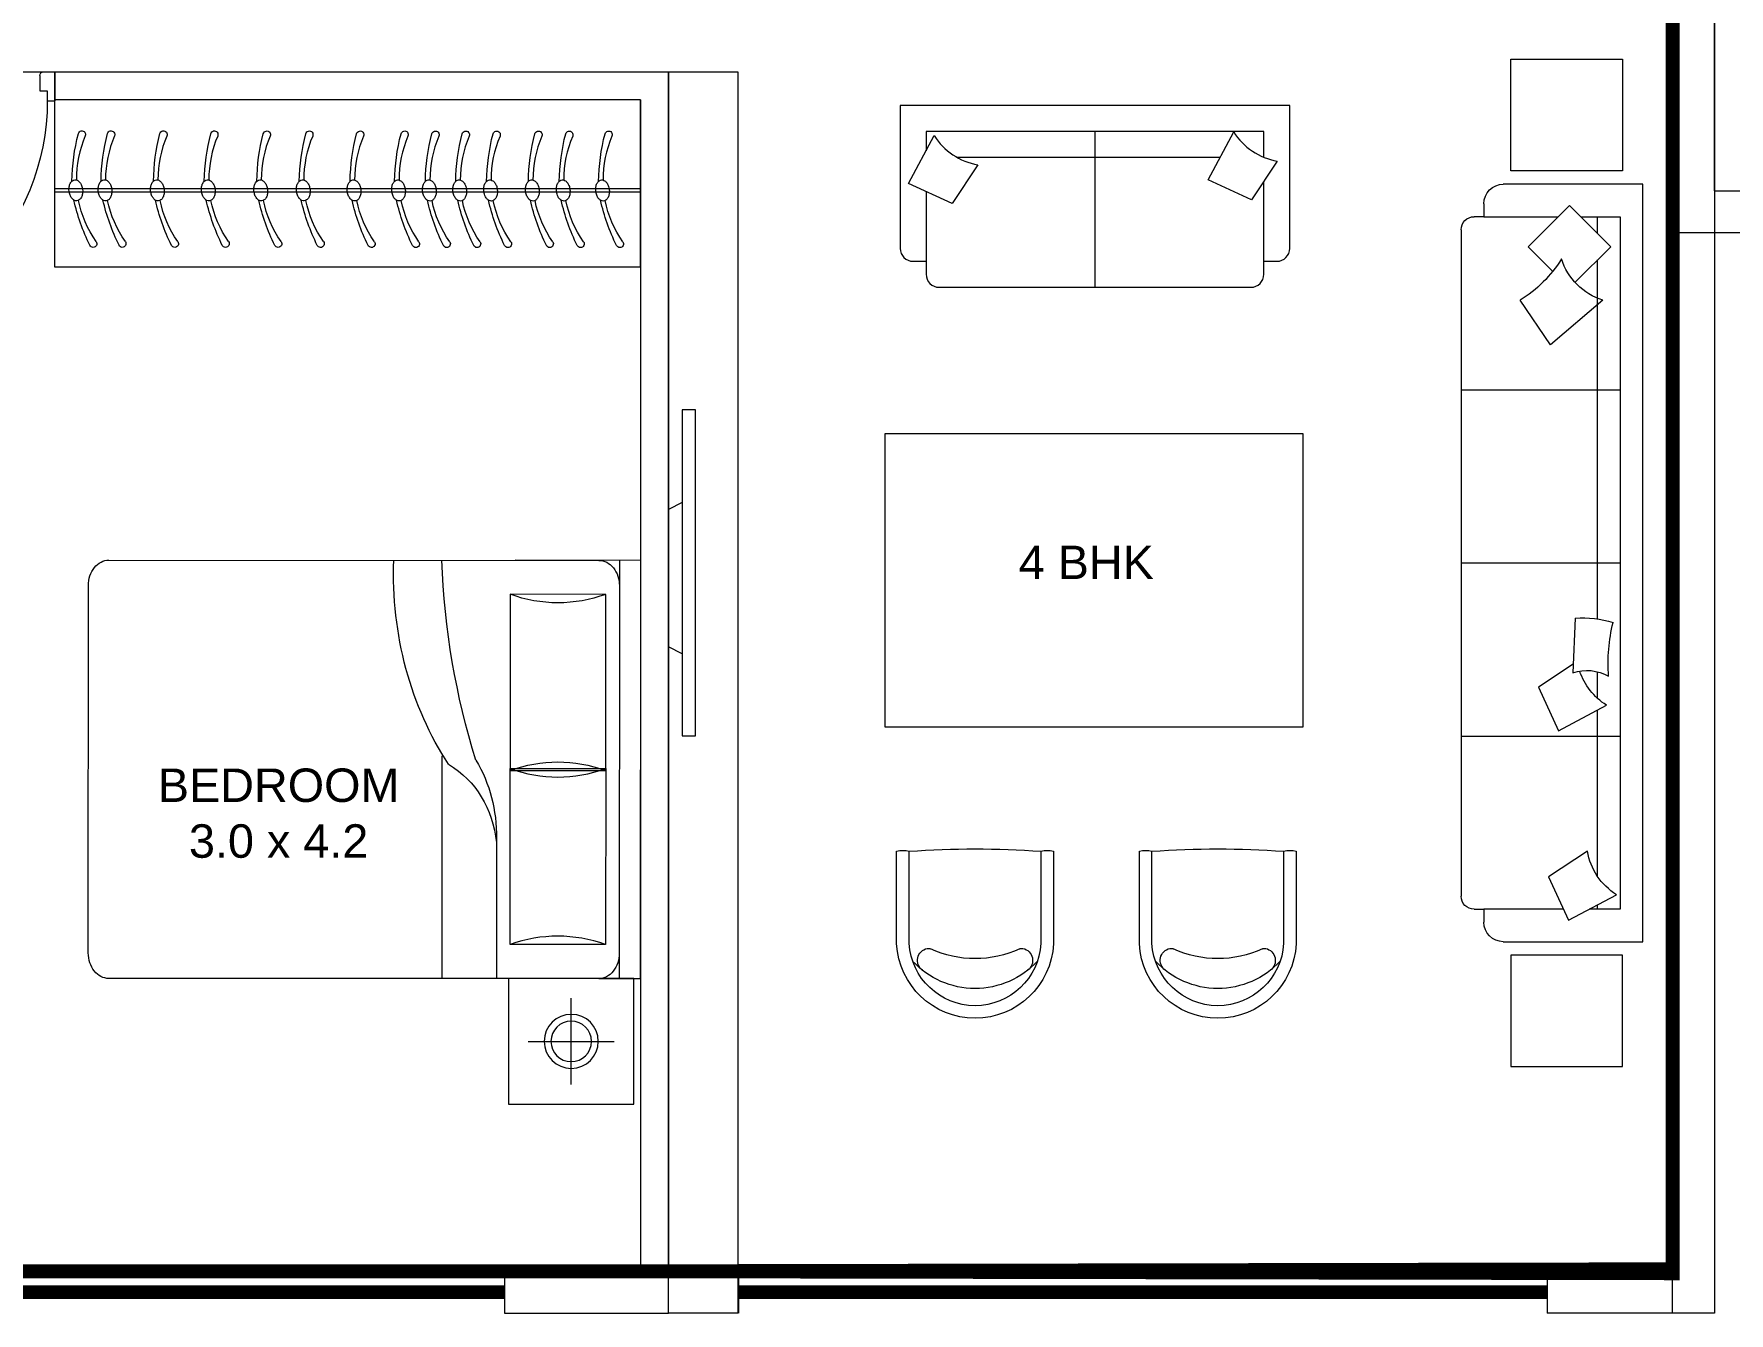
# Model space of a CAD drawing. Header units: inches. Extents: x 27644242 to 29761523, y -859349 to 216979.
# Drawn here: x 29042938 to 29049015, y -327334 to -322747 of the extents above; entities that cross this region are included whole.
import ezdxf

# ---------------------------------------------------------------- set-up
doc = ezdxf.new("R2010")
doc.units = ezdxf.units.IN
doc.header["$MEASUREMENT"] = 0
doc.set_wipeout_variables(frame=1)
doc.layers.get('Defpoints').update_dxf_attribs({"color": 8})
for name, color, linetype, lineweight in [('DOOR', 4, 'Continuous', 0), ('DOORS', 1, 'Continuous', 9), ('FURN', 250, 'Continuous', 0), ('WALL', 7, 'Continuous', 20), ('WINDOW', 162, 'Continuous', 13)]:
    doc.layers.add(name, color=color, linetype=linetype, lineweight=lineweight)
for name, color, linetype in [('KPA Elevation Line 3', 252, 'Continuous'), ('KPA General Plan Line', 1, 'Continuous'), ('KPA Glass', 152, 'Continuous'), ('KPA Stair Line', 253, 'Continuous'), ('KPA Text', 7, 'Continuous'), ('text', 7, 'Continuous')]:
    doc.layers.add(name, color=color, linetype=linetype)
doc.styles.add('AMITS', font='arial.ttf')
doc.styles.get("Standard").update_dxf_attribs({"font": 'swiss.ttf'})

# ---------------------------------------------------------------- blocks, each defined once
blk = doc.blocks.new('A$C6E20521E-flat-1-flatten-1')
at = {"layer": 'DOORS', "color": 251}
for p, q in [((-62.99910065159202, 103.4984974906001), (-62.99910404905677, 948.8991733481562)), ((-62.99910404905677, 948.8991733481562), (-26.99961033836007, 948.8991734928568)), ((-26.99960694089532, 103.4984976353007), (-26.99961033836007, 948.8991734928568)), ((-899.9873282499611, -5.018892261432484e-05), (-899.9873286634684, 103.4984941276998)), ((-872.9877083823085, 103.4984942361407), (-899.9873286634684, 103.4984941276998)), ((-872.9877082370222, 67.49900052427984), (-872.9877083823085, 103.4984942361407)), ((-845.9880880042911, 67.49900063286259), (-872.9877082370222, 67.49900052427984)), ((-845.9880877882242, 13.49976011757462), (-845.9880880042911, 67.49900063286259)), ((-26.99960694089532, 103.4984976353007), (-62.99910065159202, 103.4984974906001)), ((-53.99922686442733, 13.49976329991841), (-53.99922708049417, 67.49900381497355)), ((-53.99922708049417, 67.49900381497355), (-26.999606795609, 67.49900392343989)), ((-26.99960694089532, 103.4984976353007), (1.329183578491211e-05, 103.4984977437707)), ((-26.999606795609, 67.49900392343989), (-26.99960694089532, 103.4984976353007)), ((1.370534300804138e-05, -4.657285171560943e-05), (1.329183578491211e-05, 103.4984977437707)), ((1.370534300804138e-05, 1.455191522836685e-10), (-899.9873282499611, -1.481217623222619e-06)), ((-859.4878978766501, -5.002611578674987e-05), (-899.9873282499611, -5.018892261432484e-05)), ((-40.49941666796803, -4.673542207456194e-05), (1.370534300804138e-05, -4.657285171560943e-05))]:
    blk.add_line(p, q, dxfattribs=at)
at = {"layer": 'DOORS', "color": 251, "extrusion": (0, 0, -1)}
for centre, major_axis, ratio, start_param, end_param in [((-26.99960694089532, 103.4984976353589), (-729.2673378727984, -428.7948433508517), 0.9999999999999949, 0.5315346146767524, 2.05976489707718), ((-859.4878979288042, 13.49976006335783), (-11.69117850705555, -6.749905084067657), 0.9999999999999948, 3.665191426771261, 5.235987753503633), ((-40.4994167201221, 13.49976335410975), (-11.69117850705555, -6.749905084067657), 0.9999999999999948, 5.235987753503633, 6.806784080361053)]:
    blk.add_ellipse(centre, major_axis=major_axis, ratio=ratio, start_param=start_param, end_param=end_param, dxfattribs=at)
blk = doc.blocks.new('A$C700F438C')
at = {"layer": 'FURN', "color": 8, "extrusion": (-6.65398739e-08, 5.27913299e-08, 0.9999999999999966)}
for p, q in [((0.0734448978928413, 1.500018697595919, 3.56294328903e-05), (1.830344896276073, 1.500093958229854, 3.57463328235e-05)), ((1.97999489614267, 1.500100368813264, 3.57562901776e-05), (1.529994896554853, 1.500081092084201, 3.57263482513e-05)), ((1.97999489614267, 1.500100368813264, 3.57562901776e-05), (1.529994896554853, 1.500081092084201, 3.57263482513e-05)), ((1.979988255154239, 1.500090496948359, 3.57562902558e-05), (1.530026043945326, 1.500090964999344, 3.57263498039e-05)), ((1.903794896210456, 1.500097104620408, 3.57512200111e-05), (1.903859151974756, 9.71059967014e-05, 3.58304112815e-05)), ((5.52370602236e-05, 0.0914469115035672, 3.56989099295e-05), (-1.1843185348e-06, 1.408559410292582, 3.56293740573e-05)), ((1.85480011810614, 1.378195005708903, 3.57543952774e-05), (1.512075118414941, 1.378180324337904, 3.57315911756e-05)), ((1.512075118414941, 1.378180324337904, 3.57315911756e-05), (1.512102174376195, 0.7465803249344845, 3.57649359799e-05)), ((1.85483967406617, 0.7465950068410621, 3.5787740913e-05), (1.85480011810614, 1.378195005708903, 3.57543952774e-05)), ((1.267274926716709, 0.7990448372490846, 3.57458755325e-05), (1.267309152548477, 6.98379925552e-05, 3.57880567634e-05)), ((1.512101874515792, 0.7535803248973707, 3.57645664195e-05), (1.854839374205766, 0.7535950068038347, 3.57873713561e-05)), ((1.512128930475228, 0.1219803254939507, 3.57979112238e-05), (1.512101874515792, 0.7535803248973707, 3.57645664195e-05)), ((1.512102174376195, 0.7465803249344845, 3.57649359799e-05), (1.85483967406617, 0.7465950068410621, 3.5787740913e-05)), ((1.854839374205766, 0.7535950068038347, 3.57873713561e-05), (1.854853930166427, 0.1219950068650633, 3.58207153255e-05)), ((1.463150107949331, 0.5030157277345779, 3.5774536812e-05), (1.463171652372693, 7.82281888405e-05, 3.58010889876e-05)), ((1.854853930166427, 0.1219950068650633, 3.58207153255e-05), (1.512128930475228, 0.1219803254939507, 3.57979112238e-05)), ((1.830409152040374, 9.39596061471e-05, 3.5825524094e-05), (0.0735091536553227, 1.86989722124e-05, 3.57086241607e-05)), ((1.903859151974756, 9.71059967014e-05, 3.58304112815e-05), (1.980059151905152, 0.000100370189557, 3.5835481448e-05))]:
    blk.add_line(p, q, dxfattribs=at)
at = {"layer": 'FURN', "linetype": 'Continuous', "lineweight": 0, "extrusion": (-6.65398739e-08, 5.27913299e-08, 0.9999999999999966)}
blk.add_line((1.830411343788, 9.59323838288e-05, 3.58255241331e-05), (1.917418467628522, 9.76868394673e-05, 3.58313134861e-05), dxfattribs=at)
at = {"layer": 'FURN', "color": 8, "extrusion": (6.65398739000137e-08, -5.279133024001068e-08, -0.9999999999999967)}
blk.add_ellipse((0.0734539332624991, 1.40857777869769, 3.56342607795e-05), major_axis=(3.917071146600001e-06, -0.09144091911745802, 4.827548400000001e-09), ratio=0.8032073384844304, start_param=1.570796326798626, end_param=3.141592653595563, dxfattribs=at)
at = {"layer": 'FURN', "color": 8, "extrusion": (6.653987390000091e-08, -5.279132991157698e-08, -0.9999999999999962)}
blk.add_ellipse((1.9588795760028, 1.454399361333457, 3.5757297784e-05), major_axis=(4.614118608890013e-05, -1.077129556435492, 5.686617200000081e-08), ratio=0.8032073384863767, start_param=0.8805869663578222, end_param=1.613255630245892, dxfattribs=at)
at = {"layer": 'FURN', "color": 8, "extrusion": (6.653987389999814e-08, -5.279132986689414e-08, -0.9999999999999967)}
blk.add_ellipse((3.066950111988262, 1.602541370870198, 3.58232080444e-05), major_axis=(9.60825641048e-05, -2.242971343530324, 1.184158334e-07), ratio=0.8032073384830688, start_param=1.197174663451374, end_param=1.525138319639651, dxfattribs=at)
at = {"layer": 'FURN', "color": 8, "extrusion": (6.653987390001414e-08, -5.279133024045852e-08, -0.9999999999999966)}
blk.add_ellipse((1.830351004307885, 1.408673395888399, 3.57511594409e-05), major_axis=(3.917070531000001e-06, -0.0914409191174582, 4.8275484e-09), ratio=0.8032073384844299, start_param=3.141592653587181, end_param=4.712388980382991, dxfattribs=at)
at = {"layer": 'FURN', "color": 8, "extrusion": (6.65398738999977e-08, -5.279132984662301e-08, -0.9999999999999961)}
blk.add_ellipse((1.683422688125574, 2.109731956150653, 3.57043730368e-05), major_axis=(3.26422560197e-05, -0.7620076593121435, 4.022956970000001e-08), ratio=0.803207338485015, start_param=-0.2837941239958099, end_param=0.2837941239958015, dxfattribs=at)
at = {"layer": 'FURN', "color": 8, "extrusion": (6.653987395153829e-08, -5.279132985506829e-08, -0.9999999999999966)}
blk.add_ellipse((0.6693184917839972, 0.0845358356673387, 3.57438074694e-05), major_axis=(-0.7051042924152645, -0.6147182222742352, -1.44657583e-08), ratio=0.6046171697044727, start_param=2.952061422325571, end_param=3.536755933202645, dxfattribs=at)
at = {"layer": 'FURN', "color": 8, "extrusion": (6.653987392887314e-08, -5.279132989028567e-08, -0.9999999999999969)}
blk.add_ellipse((-0.0315052721907705, 0.1902796698749398, 3.56915923838e-05), major_axis=(-1.466956369304711, -0.4935622255935573, -7.155528560000007e-08), ratio=0.5810071678568102, start_param=3.019706066902618, end_param=3.343380915826029, dxfattribs=at)
at = {"layer": 'FURN', "color": 8, "extrusion": (-6.65398738999986e-08, 5.279132984662252e-08, 0.9999999999999961)}
blk.add_ellipse((1.683455694585063, 1.485123548410683, 3.57373491404e-05), major_axis=(3.26422560253e-05, -0.7620076593121435, 4.022956970000001e-08), ratio=0.8032073384850026, start_param=-0.2837941239958166, end_param=0.2837941239958039, dxfattribs=at)
at = {"layer": 'FURN', "color": 8, "extrusion": (6.653987389999818e-08, -5.27913298467047e-08, -0.9999999999999962)}
blk.add_ellipse((1.683518668307442, 0.0150517847331457, 3.5814960377e-05), major_axis=(3.264225508040042e-05, -0.7620076593121599, 4.022956970000062e-08), ratio=0.8032073384865159, start_param=2.857798529592992, end_param=3.425386777583513, dxfattribs=at)
at = {"layer": 'FURN', "color": 8, "extrusion": (-6.653987390000046e-08, 5.279132984662319e-08, 0.9999999999999963)}
blk.add_ellipse((1.683539174768156, -0.6095566235422895, 3.58479356493e-05), major_axis=(3.26422560175e-05, -0.7620076593121435, 4.02295697e-08), ratio=0.8032073384850155, start_param=2.857798529593992, end_param=3.425386777585604, dxfattribs=at)
at = {"layer": 'FURN', "color": 8, "extrusion": (6.653987390001373e-08, -5.279133024062744e-08, -0.9999999999999969)}
blk.add_ellipse((0.0735103556726244, 0.0914412343101958, 3.57037979235e-05), major_axis=(3.917070298899999e-06, -0.09144091911745819, 4.827548399999999e-09), ratio=0.8032073384844313, start_param=-5.7712e-12, end_param=1.57079632679118, dxfattribs=at)
at = {"layer": 'FURN', "color": 8, "extrusion": (6.65398739000147e-08, -5.279133024001162e-08, -0.9999999999999967)}
blk.add_ellipse((1.830407426718011, 0.091536851501246, 3.58206965849e-05), major_axis=(3.917071145300001e-06, -0.09144091911745802, 4.827548400000001e-09), ratio=0.803207338484428, start_param=-1.570796326791178, end_param=5.7536e-12, dxfattribs=at)
blk = doc.blocks.new('BEDROOM')
at = {"layer": 'FURN', "linetype": 'Continuous', "extrusion": (-5.003048166632985e-08, -8.665531942546749e-08, 0.999999999999995)}
for p, q in [((1066.070232762847, 501.3380505466466, -0.000171289452720232), (1066.070206909333, 192.6055803620838, -0.0001980427648345707)), ((911.7039847438076, 346.9718283813472, -0.0001923891247518951), (1220.436454928372, 346.9718025273832, -0.0001769430928029077))]:
    blk.add_line(p, q, dxfattribs=at)
at = {"layer": 'FURN', "ltscale": 500}
blk.add_line((1314.578011713922, 122.087698510134, -9.216121090080294e-05), (1315.198130793869, -1377.902299990721, 2.48985650263001e-05), dxfattribs=at)
at = {"layer": 'FURN', "ltscale": 0.05, "extrusion": (-5.003048166632985e-08, -8.665531942546749e-08, 0.999999999999995), "elevation": -0.0002680690688657816}
blk.add_lwpolyline([(1291.070200993554, 121.9717966123281), (841.0702009935537, 121.9718342963589), (841.0702386748651, 571.971834296358), (1291.070238674865, 571.9717966123263)], close=True, dxfattribs=at)
at = {"layer": 'FURN', "linetype": 'Continuous', "extrusion": (-5.003048166632985e-08, -8.665531942546749e-08, 0.999999999999995)}
for radius in [96.95097812864591, 72.76423796726482]:
    blk.add_circle((1066.070219836068, 346.9718154543436, -0.0002680690688657944), radius, dxfattribs=at)
at = {"layer": 'FURN', "extrusion": (-3.01071703099981e-07, 1.307071692000439e-07, 0.9999999999999463), "xscale": -1000.000000000015, "yscale": 1000.000000000015, "zscale": 1000.000000000007, "rotation": 180.0236273616612}
blk.add_blockref('A$C700F438C', (-665.4810132270508, 121.3715413175769, -0.03630746716227812), dxfattribs=at)
blk = doc.blocks.new('DNDNDNNDDN')
at = {"layer": 'FURN', "extrusion": (9.364847400000937e-09, 6.40542139999863e-09, 1)}
blk.add_line((172.4934703744948, 832.826143018603, -3.293659805838046e-06), (172.7340867444873, 232.826143018603, 5.473396985646271e-07), dxfattribs=at)
at = {"layer": 'FURN'}
for p, q in [((2272.734255608171, 832.826143018603, 5.527309077427676e-07), (172.4934703744948, 832.826143018603, -3.293659805838046e-06)), ((2272.493459317833, 833.2747889912498, -3.291140678257556e-06), (2272.734255608171, 232.826143018603, 5.527309077427676e-07)), ((2272.601285882294, 564.3989070795906, 0.001665218905007555), (173.4895119667053, 563.8651515630772, 0.001665218905007555)), ((2272.606098208576, 552.3989078266095, 0.001665218905007555), (173.5340095199645, 551.8651606265921, 0.001665218905007555)), ((2272.734255608171, 232.826143018603, 5.527309077427676e-07), (172.7340867444873, 232.826143018603, 5.473396985646271e-07))]:
    blk.add_line(p, q, dxfattribs=at)
at = {"layer": 'FURN', "extrusion": (9.364847400000937e-09, 6.40542139999863e-09, 1)}
for points in [[(244.0855763331056, 519.7305688232082, 0.144333), (253.0039136707783, 521.3905180681395, 0.107177), (262.383742775768, 529.041758897285, 0.0778182), (268.7206981442869, 540.1691048078137, 0.06501649999999999), (272.2458986081183, 555.0561381362277, 0.06501649999999999), (271.8300229199231, 570.3492034612354, 0.0778182), (267.8949027732015, 582.5348367969636, 0.107177), (260.2720929458737, 591.9377858328298, 0.144333), (251.8795332051814, 595.3812017849777, 0.144333), (242.9611152932048, 593.7212608413902, 0.107177), (233.5812942460179, 586.0700191818541, 0.0778182), (227.2443791665137, 574.94266912077, 0.06501649999999999), (223.7191303595901, 560.0556407731856, 0.06501649999999999), (224.1350543908775, 544.7625704675811, 0.0778182), (228.0701342485845, 532.5769412821755, 0.107177), (235.6929360181093, 523.173993076467, 0.144333)], [(348.5855663232505, 519.7763177964734, 0.144333), (357.5039036609232, 521.4362670414048, 0.107177), (366.883732765913, 529.0875078706667, 0.0778182), (373.2206881344318, 540.214853781079, 0.06501649999999999), (376.7458885982633, 555.1018871093765, 0.06501649999999999), (376.330012910068, 570.3949524345007, 0.0778182), (372.3948927633464, 582.5805857703454, 0.107177), (364.7720829360187, 591.9835348060951, 0.144333), (356.3795231953263, 595.426950758243, 0.144333), (347.4611052833498, 593.767009814539, 0.107177), (338.0812842361629, 586.1157681552359, 0.0778182), (331.7443691566586, 574.9884180940353, 0.06501649999999999), (328.219120349735, 560.1013897465673, 0.06501649999999999), (328.6350443810225, 544.8083194406136, 0.0778182), (332.5701242387295, 532.6226902555572, 0.107177), (340.1929260082543, 523.2197420497323, 0.144333)], [(536.5855483040214, 519.85862216229, 0.144333), (545.5038856454194, 521.5185714073377, 0.107177), (554.8837147466838, 529.1698122367161, 0.0778182), (561.2206701152027, 540.2971581471284, 0.06501649999999999), (564.7458705790341, 555.1841914753095, 0.06501649999999999), (564.3299948908389, 570.4772568004337, 0.0778182), (560.3948747478426, 582.6628901361619, 0.107177), (552.7720649205148, 592.0658391720281, 0.144333), (544.3795051798224, 595.5092551240596, 0.144333), (535.4610872678459, 593.849314180472, 0.107177), (526.081266220659, 586.1980725211688, 0.0778182), (519.7443511374295, 575.0707224600847, 0.06501649999999999), (516.2191023305058, 560.1836941125002, 0.06501649999999999), (516.6350263617933, 544.8906238065465, 0.0778182), (520.5701062232256, 532.7049946214902, 0.107177), (528.1929079927504, 523.3020464157817, 0.144333)], [(718.8355308398604, 519.9384092414184, 0.144333), (727.7538681812584, 521.5983584865826, 0.107177), (737.1336972825229, 529.2495993157281, 0.0778182), (743.4706526510417, 540.3769452264896, 0.06501649999999999), (746.9958531148732, 555.2639785546708, 0.06501649999999999), (746.5799774266779, 570.5570438796785, 0.0778182), (742.6448572836816, 582.7426772154067, 0.107177), (735.0220474563539, 592.1456262511565, 0.144333), (726.6294877156615, 595.5890422034208, 0.144333), (717.711069803685, 593.9291012597168, 0.107177), (708.3312487564981, 586.2778596004136, 0.0778182), (701.9943336732686, 575.1505095390967, 0.06501649999999999), (698.4690848663449, 560.2634811916287, 0.06501649999999999), (698.8850088976324, 544.9704108859078, 0.0778182), (702.8200887590647, 532.784781700735, 0.107177), (710.4428905285895, 523.3818334949101, 0.144333)], [(907.0855127982795, 520.0208230563803, 0.144333), (916.0038501396775, 521.6807723014281, 0.107177), (925.383679240942, 529.33201313069, 0.0778182), (931.7206346094608, 540.4593590412187, 0.06501649999999999), (935.2458350732923, 555.3463923695163, 0.06501649999999999), (934.829959385097, 570.639457694524, 0.0778182), (930.8948392421007, 582.8250910302522, 0.107177), (923.272029414773, 592.2280400661184, 0.144333), (914.8794696740806, 595.6714560182663, 0.144333), (905.961051762104, 594.0115150745623, 0.107177), (896.5812307149172, 586.3602734152591, 0.0778182), (890.2443156316876, 575.232923354175, 0.06501649999999999), (886.719066824764, 560.3458950064742, 0.06501649999999999), (887.1349908560514, 545.0528247006368, 0.0778182), (891.0700707174838, 532.8671955155805, 0.107177), (898.6928724870086, 523.4642473096392, 0.144333)], [(1059.335498210043, 520.0874764589025, 0.144333), (1068.253835551441, 521.7474257039503, 0.107177), (1077.633664652705, 529.3986665332122, 0.0778182), (1083.970620021224, 540.5260124437409, 0.06501649999999999), (1087.495820485055, 555.4130457720385, 0.06501649999999999), (1087.07994479686, 570.7061110970462, 0.0778182), (1083.144824653864, 582.8917444327744, 0.107177), (1075.522014826536, 592.294693468757, 0.144333), (1067.129455085844, 595.7381094207885, 0.144333), (1058.211037173867, 594.0781684769681, 0.107177), (1048.83121612668, 586.4269268177814, 0.0778182), (1042.494301043451, 575.2995767565808, 0.06501649999999999), (1038.969052236527, 560.41254840888, 0.06501649999999999), (1039.384976267815, 545.1194781033919, 0.0778182), (1043.320056129247, 532.9338489181027, 0.107177), (1050.942857898772, 523.5309007123942, 0.144333)], [(1241.585480745882, 520.1672635418727, 0.144333), (1250.50381808728, 521.8272127869204, 0.107177), (1259.883647188544, 529.4784536162988, 0.0778182), (1266.220602557063, 540.605799526711, 0.06501649999999999), (1269.745803020895, 555.4928328548922, 0.06501649999999999), (1269.329927332699, 570.7858981799, 0.0778182), (1265.394807189703, 582.9715315157446, 0.107177), (1257.771997362375, 592.3744805517272, 0.144333), (1249.379437621683, 595.8178965037587, 0.144333), (1240.461019709706, 594.1579555599383, 0.107177), (1231.081198662519, 586.5067139007515, 0.0778182), (1224.74428357929, 575.3793638395509, 0.06501649999999999), (1221.219034772366, 560.4923354918501, 0.06501649999999999), (1221.634958803654, 545.199265186362, 0.0778182), (1225.570038665086, 533.0136360010729, 0.107177), (1233.192840434611, 523.6106877952479, 0.144333)], [(1400.951772905886, 520.237032386045, 0.144333), (1409.870110243559, 521.8969816310928, 0.107177), (1419.249939348549, 529.5482224602383, 0.0778182), (1425.586894717067, 540.6755683708834, 0.06501649999999999), (1429.112095180899, 555.562601699181, 0.06501649999999999), (1428.696219492704, 570.8556670241887, 0.0778182), (1424.761099345982, 583.0413003599169, 0.107177), (1417.138289518654, 592.4442493956667, 0.144333), (1408.745729777962, 595.887665347931, 0.144333), (1399.827311865985, 594.227724404227, 0.107177), (1390.447490818799, 586.5764827450403, 0.0778182), (1384.110575739294, 575.4491326836069, 0.06501649999999999), (1380.585326932371, 560.5621043361389, 0.06501649999999999), (1381.001250963658, 545.269034030418, 0.0778182), (1384.936330821365, 533.0834048453617, 0.107177), (1392.55913259089, 523.6804566395367, 0.144333)], [(1511.536067467183, 520.2854449996157, 0.144333), (1520.454404804856, 521.9453942446635, 0.107177), (1529.834233909845, 529.5966350739254, 0.0778182), (1536.171189278364, 540.7239809845705, 0.06501649999999999), (1539.696389742196, 555.6110143127516, 0.06501649999999999), (1539.280514054, 570.9040796377594, 0.0778182), (1535.345393907279, 583.089712973604, 0.107177), (1527.722584079951, 592.4926620092374, 0.144333), (1519.330024339259, 595.9360779615017, 0.144333), (1510.411606427282, 594.2761370176813, 0.107177), (1501.031785380095, 586.6248953583781, 0.0778182), (1494.694870300591, 575.4975452971776, 0.06501649999999999), (1491.169621493667, 560.6105169497096, 0.06501649999999999), (1491.585545524955, 545.3174466438722, 0.0778182), (1495.520625382662, 533.1318174589323, 0.107177), (1503.143427152187, 523.728869252991, 0.144333)], [(1620.318711791188, 520.3330688666683, 0.144333), (1629.237049132586, 521.9930181117161, 0.107177), (1638.61687823385, 529.644258940978, 0.0778182), (1644.953833602369, 540.7716048513903, 0.06501649999999999), (1648.4790340662, 555.6586381798043, 0.06501649999999999), (1648.063158378005, 570.951703504812, 0.0778182), (1644.128038235009, 583.1373368406566, 0.107177), (1636.505228407681, 592.5402858764064, 0.144333), (1628.112668666989, 595.9837018284379, 0.144333), (1619.194250755012, 594.3237608848503, 0.107177), (1609.814429707825, 586.6725192255471, 0.0778182), (1603.477514624596, 575.5451691642302, 0.06501649999999999), (1599.952265817672, 560.6581408167622, 0.06501649999999999), (1600.368189848959, 545.3650705111577, 0.0778182), (1604.303269710392, 533.1794413258685, 0.107177), (1611.926071479917, 523.7764931199272, 0.144333)], [(1730.90300635621, 520.381481480239, 0.144333), (1739.821343697608, 522.0414307252868, 0.107177), (1749.201172798872, 529.6926715545487, 0.0778182), (1755.538128167391, 540.8200174650774, 0.06501649999999999), (1759.063328631222, 555.7070507934914, 0.06501649999999999), (1758.647452943027, 571.0001161182663, 0.0778182), (1754.712332800031, 583.1857494542273, 0.107177), (1747.089522972703, 592.5886984899771, 0.144333), (1738.696963232011, 596.0321144420086, 0.144333), (1729.778545320034, 594.372173498421, 0.107177), (1720.398724272847, 586.7209318391178, 0.0778182), (1714.061809189618, 575.5935817779173, 0.06501649999999999), (1710.536560382694, 560.7065534302164, 0.06501649999999999), (1710.952484413981, 545.4134831247284, 0.0778182), (1714.887564275414, 533.2278539394392, 0.107177), (1722.510366044939, 523.8249057336143, 0.144333)], [(1880.818711791188, 520.3330688666683, 0.144333), (1889.737049132586, 521.9930181117161, 0.107177), (1899.11687823385, 529.644258940978, 0.0778182), (1905.453833602369, 540.7716048513903, 0.06501649999999999), (1908.9790340662, 555.6586381798043, 0.06501649999999999), (1908.563158378005, 570.951703504812, 0.0778182), (1904.628038235009, 583.1373368406566, 0.107177), (1897.005228407681, 592.5402858764064, 0.144333), (1888.612668666989, 595.9837018284379, 0.144333), (1879.694250755012, 594.3237608848503, 0.107177), (1870.314429707825, 586.6725192255471, 0.0778182), (1863.977514624596, 575.5451691642302, 0.06501649999999999), (1860.452265817672, 560.6581408167622, 0.06501649999999999), (1860.868189848959, 545.3650705111577, 0.0778182), (1864.803269710392, 533.1794413258685, 0.107177), (1872.426071479917, 523.7764931199272, 0.144333)], [(1991.40300635621, 520.381481480239, 0.144333), (2000.321343697608, 522.0414307252868, 0.107177), (2009.701172798872, 529.6926715545487, 0.0778182), (2016.038128167391, 540.8200174650774, 0.06501649999999999), (2019.563328631222, 555.7070507934914, 0.06501649999999999), (2019.147452943027, 571.0001161182663, 0.0778182), (2015.212332800031, 583.1857494542273, 0.107177), (2007.589522972703, 592.5886984899771, 0.144333), (1999.196963232011, 596.0321144420086, 0.144333), (1990.278545320034, 594.372173498421, 0.107177), (1980.898724272847, 586.7209318391178, 0.0778182), (1974.561809189618, 575.5935817779173, 0.06501649999999999), (1971.036560382694, 560.7065534302164, 0.06501649999999999), (1971.452484413981, 545.4134831247284, 0.0778182), (1975.387564275414, 533.2278539394392, 0.107177), (1983.010366044939, 523.8249057336143, 0.144333)], [(2132.318711791188, 520.3330688666683, 0.144333), (2141.237049132586, 521.9930181117161, 0.107177), (2150.61687823385, 529.644258940978, 0.0778182), (2156.953833602369, 540.7716048513903, 0.06501649999999999), (2160.4790340662, 555.6586381798043, 0.06501649999999999), (2160.063158378005, 570.951703504812, 0.0778182), (2156.128038235009, 583.1373368406566, 0.107177), (2148.505228407681, 592.5402858764064, 0.144333), (2140.112668666989, 595.9837018284379, 0.144333), (2131.194250755012, 594.3237608848503, 0.107177), (2121.814429707825, 586.6725192255471, 0.0778182), (2115.477514624596, 575.5451691642302, 0.06501649999999999), (2111.952265817672, 560.6581408167622, 0.06501649999999999), (2112.368189848959, 545.3650705111577, 0.0778182), (2116.303269710392, 533.1794413258685, 0.107177), (2123.926071479917, 523.7764931199272, 0.144333)]]:
    blk.add_lwpolyline(points, format="xyb", close=True, dxfattribs=at)
for points in [[(233.7727827653289, 524.8608241574038, 0.0579524), (257.000063534826, 354.2446644999218, 1.08017), (281.9285630360246, 362.7311555068372, -0.102886), (249.9850404039025, 520.2209206465996, -0.821198)], [(338.2727727554739, 524.9065731306691, 0.0579524), (361.500053524971, 354.2904134731871, 1.08017), (386.4285530261695, 362.7769044799861, -0.102886), (354.4850303977728, 520.2666696199813, -0.821198)], [(526.2727547362447, 524.9888774966021, 0.0579524), (549.5000355057418, 354.37271783912, 1.08017), (574.4285350069404, 362.8592088458026, -0.102886), (542.4850123785436, 520.3489739859142, -0.821198)], [(708.5227372720838, 525.0686645758469, 0.0579524), (731.7500180415809, 354.4525049183649, 1.08017), (756.6785175427794, 362.9389959251639, -0.102886), (724.7349949143827, 520.428761065159, -0.821198)], [(896.7727192305028, 525.151078390576, 0.0579524), (920, 354.5349187332104, 1.08017), (944.9284995011985, 363.021409739893, -0.102886), (912.9849768728018, 520.5111748798881, -0.821198)], [(1049.022704642266, 525.2177317930982, 0.0579524), (1072.249985411763, 354.6015721357326, 1.08017), (1097.178484912962, 363.0880631425316, -0.102886), (1065.234962284565, 520.5778282825268, -0.821198)], [(1231.272687178105, 525.2975188760684, 0.0579524), (1254.499967947602, 354.6813592185863, 1.08017), (1279.428467448801, 363.1678502253853, -0.102886), (1247.484944820404, 520.6576153654969, -0.821198)], [(1390.638979338109, 525.3672877203571, 0.0579524), (1413.866260107607, 354.7511280627587, 1.08017), (1438.794759608805, 363.2376190696741, -0.102886), (1406.851236976683, 520.7273842096693, -0.821198)], [(1501.223273899406, 525.4157003339278, 0.0579524), (1524.450554668903, 354.7995406764458, 1.08017), (1549.379054170102, 363.2860316832448, -0.102886), (1517.435531541705, 520.77579682324, -0.821198)], [(1610.005918223411, 525.4633242009804, 0.0579524), (1633.233198992908, 354.8471645434984, 1.08017), (1658.161698494107, 363.3336555504138, -0.102886), (1626.21817586571, 520.8234206901761, -0.821198)], [(1720.590212788433, 525.5117368145511, 0.0579524), (1743.81749355793, 354.8955771569526, 1.08017), (1768.745993059129, 363.3820681638681, -0.102886), (1736.802470430732, 520.8718333038632, -0.821198)], [(1870.505918223411, 525.4633242009804, 0.0579524), (1893.733198992908, 354.8471645434984, 1.08017), (1918.661698494107, 363.3336555504138, -0.102886), (1886.71817586571, 520.8234206901761, -0.821198)], [(1981.090212788433, 525.5117368145511, 0.0579524), (2004.31749355793, 354.8955771569526, 1.08017), (2029.245993059129, 363.3820681638681, -0.102886), (1997.302470430732, 520.8718333038632, -0.821198)], [(2122.005918223411, 525.4633242009804, 0.0579524), (2145.233198992908, 354.8471645434984, 1.08017), (2170.161698494107, 363.3336555504138, -0.102886), (2138.21817586571, 520.8234206901761, -0.821198)]]:
    blk.add_lwpolyline(points, format="xyb", dxfattribs=at)
for centre, radius, start, end in [((967.2774587869858, 426.2832249660385, -0.001664231453364358), 745.3024005847423, 153.8497449562304, 167.1166177769374), ((644.2645365372514, 515.1510688342494, -0.001664231453364351), 394.605956053169, 145.0213921132011, 168.5184495346985), ((310.1173426881589, 748.9376399231949, -0.001664231453364366), 13.20589759893129, 325.021163566081, 153.8495389536274), ((1071.777448777125, 426.3289739393038, -0.001664231453376977), 745.3024005847423, 153.8497449562304, 167.1166177769374), ((748.7645265273964, 515.1968178075147, -0.001664231453376968), 394.605956053169, 145.0213921132011, 168.5184495346985), ((414.6173326783068, 748.9833888964602, -0.001664231453376944), 13.20589759893129, 325.021163566081, 153.8495389536274), ((1259.777430761621, 426.4112783052367, -0.001664231453268163), 745.3024005847423, 153.8497449563321, 167.1166177769982), ((936.7645085118925, 515.2791221732148, -0.001664231453268155), 394.605956053169, 145.0213921131916, 168.5184495346825), ((602.6173146590804, 749.0656932623931, -0.001664231453268162), 13.20589759893129, 325.021163566081, 153.8495389536274), ((1442.02741329746, 426.4910653844786, -0.001664231453466058), 745.3024005847423, 153.8497449563321, 167.1166177769982), ((1119.014491047726, 515.358909252576, -0.001664231453466033), 394.605956053169, 145.0213921132011, 168.5184495346825), ((784.8672971986448, 749.145480341638, -0.001664231453466049), 13.20589759893129, 325.0211635505947, 153.8495389589972), ((1630.277395255879, 426.573479199327, -0.001664231453353541), 745.3024005847423, 153.8497449563321, 167.1166177769374), ((1307.264473006145, 515.4413230674215, -0.001664231453353555), 394.605956053169, 145.0213921132011, 168.5184495346985), ((973.1172791570639, 749.2278941565999, -0.001664231453353546), 13.20589759893129, 325.0211635505947, 153.8495389593656), ((1782.527380667643, 426.6401326018492, -0.00166423145332794), 745.3024005847423, 153.8497449563321, 167.1166177769982), ((1459.514458417908, 515.5079764700602, -0.001664231453327933), 394.605956053169, 145.0213921132011, 168.5184495346985), ((1125.367264568821, 749.2945475591221, -0.001664231453327946), 13.20589759893129, 325.0211635505947, 153.8495389593656), ((1964.777363203482, 426.7199196848194, -0.00166423145330384), 745.3024005847423, 153.8497449563321, 167.1166177769374), ((1641.764440953747, 515.5877635529139, -0.001664231453303854), 394.605956053169, 145.0213921131916, 168.5184495346825), ((1307.61724710466, 749.3743346420922, -0.001664231453303848), 13.20589759893129, 325.0211635505947, 153.8495389593656), ((2124.143655359784, 426.7896885291082, -0.001664231453666777), 745.3024005847423, 153.8497449562305, 167.1166177769374), ((1801.130733110026, 515.6575323970862, -0.001664231453666751), 394.605956053169, 145.0213921131916, 168.5184495346825), ((1466.98353926094, 749.4441034862646, -0.001664231453666766), 13.20589759893129, 325.021163566081, 153.8495389536274), ((2234.72794992108, 426.838101142446, -0.001664231453663877), 745.3024005847423, 153.8497449562305, 167.1166177769374), ((1911.715027671323, 515.7059450106569, -0.001664231453663874), 394.605956053169, 145.0213921132011, 168.5184495346825), ((1577.567833822236, 749.4925160998353, -0.001664231453663844), 13.20589759893129, 325.0211635657965, 153.8495389536274), ((2343.51059424881, 426.8857250097315, -0.00166423145347156), 745.3024005847423, 153.8497449563386, 167.1166177769458), ((2020.497671999053, 515.7535688777095, -0.001664231453471534), 394.605956053169, 145.0213921132011, 168.5184495346985), ((1686.350478146241, 749.5401399667714, -0.001664231453471582), 13.20589759893129, 325.021163566081, 153.8495389536274), ((2454.094888813832, 426.9341376231828, -0.00166423145346864), 745.3024005847423, 153.8497449563321, 167.1166177769374), ((2131.081966564098, 515.8019814912802, -0.001664231453468653), 394.605956053169, 145.0213921132011, 168.5184495346985), ((1796.934772711263, 749.5885525803421, -0.001664231453468662), 13.20589759893129, 325.021163566081, 153.8495389536274), ((2604.010594256261, 426.8857250097314, -0.001661791910723811), 745.3024005847423, 153.84974495625, 167.1166177768636), ((2280.997672006526, 515.7535688777095, -0.001661791910723763), 394.605956053169, 145.0213921130258, 168.5184495345831), ((1946.850478153703, 749.5401399667714, -0.001661791910723673), 13.20589759893129, 325.0211635740476, 153.8495389474784), ((2714.594888821283, 426.9341376231857, -0.001661791910720848), 745.3024005847423, 153.8497449562447, 167.1166177768556), ((2391.581966571548, 515.8019814912802, -0.001661791910720799), 394.605956053169, 145.0213921130258, 168.5184495345831), ((2057.434772718736, 749.5885525803421, -0.001661791910720877), 13.20589759893129, 325.0211635740476, 153.8495389474789), ((2855.510594256261, 426.8857250097314, -0.00165943665160271), 745.3024005847423, 153.84974495625, 167.1166177768635), ((2532.497672006526, 515.7535688777152, -0.001659436651602662), 394.605956053169, 145.0213921130258, 168.5184495345831), ((2198.350478153714, 749.5401399667771, -0.001659436651602574), 13.20589759893129, 325.0211635740476, 153.8495389474784)]:
    blk.add_arc(centre, radius, start, end, dxfattribs=at)
blk = doc.blocks.new('TVVVV')
at = {"layer": 'FURN', "ltscale": 1000, "elevation": 0.004495833405538135}
blk.add_lwpolyline([(-129.8804096404929, 740.2733779274859), (-81.95994109939784, 740.2733779274859), (-81.95994109939784, -428.552651045844), (-129.8804096404929, -428.552651045844)], close=True, dxfattribs=at)
for points in [[(-129.8804096404929, 446.7448370812926), (-178.6603210289031, 421.9872146998532)], [(-129.8804096404929, -95.73732633609325), (-178.6603210289031, -70.97970395465381)]]:
    blk.add_lwpolyline(points, dxfattribs=at)
blk = doc.blocks.new('sofa-12')
at = {"color": 0, "linetype": 'ByBlock'}
for p, q in [((0.1750000000000114, 0.6999999999999886), (2.741666339999995, 0.6999999999999886)), ((0.7916663466250213, 0.6999999999999886), (0.7916663466250213, 0.08749999999997726)), ((1.458333006625026, 0.6999999999999886), (1.458333006625026, 0.08749999999997726)), ((2.124999673250016, 0.6999999999999886), (2.124999673250016, 0.08749999999997726)), ((0.07500000000001705, 0.612499999999983), (0.1250000000000284, 0.6125000000000114)), ((0.1250000000000284, 0.6125000000000114), (0.1250000000000284, 0.6499999999999773)), ((0.1250000000000284, 0.6125000000000114), (0.125, 0.3268123993883876)), ((2.791666340000006, 0.6499999999999773), (2.791666340000006, 0.6125000000000114)), ((2.791666340000006, 0.6125000000000114), (2.841666340000017, 0.6125000000000114)), ((2.791666340000006, 0.306169617656991), (2.791666340000006, 0.6125000000000114)), ((0, 0), (0, 0.5374999999999659)), ((2.916666340000006, 0.5374999999999943), (2.916666340000006, 0)), ((0.6181234966803117, 0.3556396825694605), (0.4468431946000919, 0.4726650934126155)), ((0.2405204380847863, 0.4423328374731454), (0.08142141231780897, 0.2832338117061681)), ((0.3354844594735482, 0.3473688160843835), (0.2405204380847863, 0.4423328374731454)), ((1.848702832037418, 0.2681568555171623), (1.937016102798879, 0.4024762542406961)), ((1.937016102798879, 0.4024762542406961), (2.1045378633128, 0.3253074266299905)), ((0.4468431946000919, 0.1544670418786893), (0.6181234966803117, 0.3556396825694605)), ((2.568302148853206, 0.2137917797936666), (2.666844360920209, 0.3636688091416715)), ((2.666844360920209, 0.3636688091416715), (2.83436612143413, 0.2864999815309375)), ((0.08142141231780897, 0.2832338117061681), (0.2405204380847863, 0.1241347859391908)), ((0.2405204380847863, 0.1241347859391908), (0.3776853500116601, 0.2612996978660931)), ((1.670952130217927, 0.2606283514649306), (1.881586108511158, 0.2695496032118285)), ((2.1045378633128, 0.3253074266299905), (2.005995651245769, 0.1406375154690522)), ((2.83436612143413, 0.2864999815309375), (2.735823909367127, 0.1018300703699992)), ((0.125, 0.2396552240239771), (0.125, 0.08749999999997726)), ((2.791666340000006, 0.08749999999997726), (2.791666340000006, 0.2064798086666713)), ((0.1896552240239942, 0.1750000000000114), (0.1250000000000284, 0.1750000000000114)), ((1.673934199403902, 0.1750000000000114), (0.29138565214555, 0.1750000000000114)), ((1.97980262854594, 0.1750000000000114), (1.877270997161247, 0.1750000000000114)), ((2.66473553438459, 0.1750000000000114), (2.024331909797638, 0.1750000000000114)), ((2.791666340000006, 0.1750000000000114), (2.774868313933069, 0.1750000000000114)), ((0.125, 0.08749999999997726), (2.791666340000006, 0.08749999999997726)), ((2.916666340000006, 0), (0, 0))]:
    blk.add_line(p, q, dxfattribs=at)
for centre, radius, start, end in [((0.1750000000000114, 0.6499999999999773), 0.04999999999999716, 90, 180.0000000000082), ((2.741666339999995, 0.6499999999999773), 0.04999999999999716, 8.142219984546603e-12, 90), ((0.07500000000001705, 0.5374999999999659), 0.075, 90, 180), ((2.841666340000017, 0.5374999999999943), 0.075, 1.628443996909321e-12, 90), ((0.02463438121395711, 0.7357748810318299), 0.4974806955470411, 301.9301103236912, 328.0698896763066), ((0.2106387059634756, 0.07736157900905027), 0.2484709497233553, 18.07850598046491, 71.9214940195387), ((2.03847083396181, 0.2150163348425451), 0.1660924273973799, 160.8325036593041, 209.9234685528931), ((2.043662526255446, 0.230742158112804), 0.3739067047640654, 175.4154839195914, 198.069738521993), ((1.795987019057065, 0.007721239426075499), 0.248536440046332, 32.33007279789855, 71.50567280457241), ((2.525815277178424, -0.03108620567294906), 0.248536440046332, 32.33007279789855, 80.1570426071907), ((1.844940723398736, -0.5120252815424351), 0.646092684026947, 85.59898181609096, 104.0401936000057)]:
    blk.add_arc(centre, radius, start, end, dxfattribs=at)
blk = doc.blocks.new('sofa-14')
at = {"color": 0, "linetype": 'ByBlock'}
for p, q in [((1.350000000000023, 0.6999999999999886), (0.1500000000000341, 0.6999999999999886)), ((0.75, 0.09999999999999432), (0.75, 0.6999999999999886)), ((0.1000000000000227, 0.5999999999999943), (0.05000000000001137, 0.5999999999999943)), ((0.1000000000000227, 0.6500000000000057), (0.1000000000000227, 0.292116317019719)), ((1.400000000000034, 0.3318726589192238), (1.400000000000034, 0.6500000000000057)), ((1.450000000000017, 0.5999999999999943), (1.400000000000034, 0.5999999999999943)), ((0, 0.5500000000000114), (0, 0)), ((1.5, 0), (1.5, 0.5500000000000114)), ((0.04850262784793813, 0.2137917797936666), (0.1470448399149689, 0.3636688091416715)), ((0.1470448399149689, 0.3636688091416715), (0.3145666004288898, 0.2864999815309375)), ((1.201446509032053, 0.2280657825887147), (1.299988721099055, 0.3779428119367196)), ((1.299988721099055, 0.3779428119367196), (1.467510481612976, 0.3007739843259856)), ((0.3145666004288898, 0.2864999815309375), (0.2160243883618591, 0.1018300703700277)), ((1.467510481612976, 0.3007739843259856), (1.368968269545974, 0.1161040731650758)), ((0.1000000000000227, 0.1989949190270011), (0.1000000000000227, 0.09999999999999432)), ((0.2684091107207394, 0.1999999999999886), (1.280462027103852, 0.1999999999999886)), ((1.400000000000034, 0.09999999999999432), (1.400000000000034, 0.1742581046802059)), ((0.1000000000000227, 0.09999999999999432), (1.400000000000034, 0.09999999999999432)), ((0, 0), (1.5, 0))]:
    blk.add_line(p, q, dxfattribs=at)
for centre, radius, start, end in [((0.1500000000000341, 0.6500000000000057), 0.05, 90, 179.9999999999984), ((1.350000000000023, 0.6500000000000057), 0.05, 359.9999999999984, 90), ((0.05000000000001137, 0.5500000000000114), 0.05, 90, 180), ((1.450000000000017, 0.5500000000000114), 0.05, 0, 90), ((0.006015756173155751, -0.03108620567294906), 0.2485364400463335, 32.33007279789855, 80.1570426071907), ((1.15895963735727, -0.01681220287790097), 0.2485364400463335, 32.33007279789855, 80.1570426071907)]:
    blk.add_arc(centre, radius, start, end, dxfattribs=at)
blk = doc.blocks.new('cha-1')
at = {"color": 0, "linetype": 'ByBlock'}
for points in [[(375.000000000001, 10.08829778822792), (375.0000000000019, 453.4284097437871, 0.950857574016556), (-374.9999999999981, 453.4284097437962), (-374.9999999999992, 10.08829778822701)], [(315.0000000000015, 11.12363925101272), (315.0000000000017, 451.8512071980936, 0.9465041041330289), (-314.9999999999983, 451.8512071980963), (-314.999999999999, 11.12363925101226)]]:
    blk.add_lwpolyline(points, format="xyb", dxfattribs=at)
for centre, radius, start, end in [((1.70530256582424e-12, 263.1091846612949), 404.7300472056535, 42.45732526136032, 137.5426747386397), ((-217.1740958400895, 533.1712590142602), 58.22964317194941, 126.2045344340274, 258.1486303766141), ((217.1740958401004, 533.1712590142602), 58.22964317194941, 281.851369623386, 53.79546556597262), ((2.614797267597169e-12, 16.96310409374883), 508.0368959062505, 65.15083249031288, 114.8491675096871), ((-223.9985870109443, 500.6499505289908), 25, 258.1486303766141, 294.8491675096871), ((223.9985870109559, 500.6499505289908), 25, 245.1508324903129, 281.851369623386), ((-346.9729847609161, 124.9441747154692), 118.2259956521311, 256.2867361638205, 285.6904241518339), ((1.932676241267473e-12, 4465.657915916636), 4465.657915916638, 265.9550929767302, 274.0449070232698), ((346.9729847609184, 124.9441747154715), 118.2259956521311, 254.3095758481661, 283.7132638361794)]:
    blk.add_arc(centre, radius, start, end, dxfattribs=at)
blk = doc.blocks.new('DEFE')
at = {"layer": 'FURN', "ltscale": 500}
blk.add_lwpolyline([(28878106.49888319, 43359.57242247126), (28878356.49888319, 43359.57242247126), (28878356.4988811, 47659.57281483304), (28878106.4988811, 47659.57281483304)], close=True, dxfattribs=at)
at = {"layer": 'FURN', "ltscale": 500, "elevation": 0.0004812339148220955}
for points in [[(28881526.34949023, 47705.78181884777), (28881526.34949023, 47305.78185652908), (28881126.34945255, 47305.78185652908), (28881126.34945255, 47705.78181884777)], [(28881526.34949023, 44093.4537867664), (28881526.34949023, 44493.45374908509), (28881126.34945255, 44493.45374908509), (28881126.34945255, 44093.4537867664)]]:
    blk.add_lwpolyline(points, close=True, dxfattribs=at)
at = {"layer": 'FURN', "ltscale": 1000}
blk.add_lwpolyline([(28878882.52940989, 46362.47525297526), (28878882.52940989, 45312.47525297526), (28880382.52940989, 45312.47525297526), (28880382.52940989, 46362.47525297526)], close=True, dxfattribs=at)
at = {"layer": 'KPA Stair Line', "ltscale": 500}
blk.add_line((28878356.49888319, 43359.57242258418), (28878356.49888329, 43209.57279164229), dxfattribs=at)
at = {"layer": 'WALL'}
for p, q in [((28881706.49887209, 43209.5727964244), (28881706.49887209, 51709.57279138059)), ((28881856.49886708, 51709.57279138059), (28881856.49886708, 43209.57279661509)), ((28878106.49888571, 43209.57279168408), (28878106.49887105, 47660.62124237722)), ((28878006.49890532, 47560.62123031374), (28878006.49896369, 43359.57242163063)), ((28877519.15686329, 43359.57242110897), (28878006.49896369, 43359.57242163063)), ((28877519.15686329, 43359.572421256), (28877519.15686538, 43209.57279102913)), ((28878356.49888319, 43359.57242267999), (28878106.49888319, 43359.57242226253)), ((28881706.49888002, 43359.57242877538), (28881256.49888173, 43359.57242802392)), ((28877519.15686538, 43209.57279082925), (28878106.49888571, 43209.57279168408)), ((28878356.49888329, 43209.57279178362), (28878106.49889166, 43209.57279146581)), ((28881856.49887501, 43209.57279661509), (28881256.49888192, 43209.57279585222))]:
    blk.add_line(p, q, dxfattribs=at)
at = {"layer": 'WALL', "ltscale": 500}
blk.add_line((28881256.49888173, 43359.57242802392), (28881256.49888192, 43209.57279585222), dxfattribs=at)
at = {"layer": 'WALL', "ltscale": 500, "elevation": -4.916365884829906e-06}
blk.add_lwpolyline([(28878006.49891367, 47560.62123031374), (28875906.48588302, 47560.62123271091), (28875906.48588302, 47660.62120586402), (28878106.49887303, 47660.62124237722)], dxfattribs=at)
at = {"layer": 'WINDOW', "ltscale": 500, "const_width": 50}
for points in [[(28877519.15686433, 43284.5726064006), (28875493.49896369, 43284.57260343248)], [(28881256.49888183, 43284.57261160646), (28878356.49888324, 43284.5726071133)]]:
    blk.add_lwpolyline(points, dxfattribs=at)
at = {"layer": 'DOOR', "ltscale": 500, "rotation": 180}
blk.add_blockref('A$C6E20521E-flat-1-flatten-1', (28875006.49855477, 47660.62123789704, -4.916365884829906e-06), dxfattribs=at)
at = {"layer": 'FURN', "ltscale": 1000, "xscale": -1, "rotation": 180}
for name, p in [('DNDNDNNDDN', (28875733.76467298, 47793.44737333235, -5.469096792572674e-06)), ('TVVVV', (28878285.15920213, 46020.49710400299, -0.004495833405538135))]:
    blk.add_blockref(name, p, dxfattribs=at)
at = {"layer": 'FURN', "ltscale": 1000}
for name, p, xscale, yscale, zscale, rotation in [('sofa-14', (28880333.99757918, 47539.98459792313), 931.2742623500526, 931.2742623500526, 931.2742623500526, 180), ('sofa-12', (28881600.05249312, 47257.72594995949), -931.2742623500526, 931.2742623500526, 931.2742623500526, 89.99999999999966), ('cha-1', (28879205.62836754, 44874.10045107904), -0.7494972036074088, 0.7494972036074088, 0.7494972036074088, 180), ('cha-1', (28880075.83134558, 44874.10045107904), -0.7494972036074088, 0.7494972036074088, 0.7494972036074088, 180)]:
    blk.add_blockref(name, p, dxfattribs=dict(at, xscale=xscale, yscale=yscale, zscale=zscale, rotation=rotation))
at = {"layer": 'FURN', "ltscale": 500, "xscale": -1, "rotation": 180}
blk.add_blockref('BEDROOM', (28876691.7019909, 44530.95967634751, 0.0007605696435338828), dxfattribs=at)
at = {"layer": 'text', "color": 1, "ltscale": 100, "insert": (28880462.03107248, 45961.77483373765), "char_height": 120, "width": 1715.234679162502, "attachment_point": 3, "style": 'AMITS'}
blk.add_mtext('\\pxqc;4 BHK', dxfattribs=at)
at = {"layer": 'text', "ltscale": 100, "insert": (28877566.44221501, 45162.47235179554), "char_height": 120, "width": 1715.234679162502, "attachment_point": 3, "style": 'AMITS'}
blk.add_mtext('\\pxqc;BEDROOM\\P3.0 x 4.2', dxfattribs=at)
blk = doc.blocks.new('A$C69BC79EC')
for p, q in [((980, 3480), (230, 3229.999999996275)), ((980, 1280), (980, 3480)), ((1730, 3229.999999996275), (980, 3480)), ((2755, 3480), (2005, 3229.999999996275)), ((2755, 1280), (2755, 3480)), ((3505, 3229.999999996267), (2755, 3480))]:
    blk.add_line(p, q)
at = {"layer": 'KPA Elevation Line 3'}
for p, q in [((1730, 1280), (1730, 3480)), ((2005, 3480), (2005, 1280)), ((1730, 3205), (2005, 3205)), ((1730, 1280), (2005, 1280))]:
    blk.add_line(p, q, dxfattribs=at)
at = {"layer": 'KPA General Plan Line'}
blk.add_line((1730, -370), (230, -370), dxfattribs=at)
at = {"layer": 'KPA Glass', "ltscale": 500}
for p, q in [((2855, 4855), (755, 4855)), ((2855, 4779.999999998137), (755, 4779.999999998137)), ((2855, 4705), (755, 4705))]:
    blk.add_line(p, q, dxfattribs=at)
at = {"layer": 'KPA Stair Line', "ltscale": 500}
for p, q in [((1730, 3205), (1730, 4705)), ((2005, 3205), (2005, 4705)), ((1730, 1280), (1730, -220)), ((2005, 1280), (2005, -220))]:
    blk.add_line(p, q, dxfattribs=at)
at = {"layer": 'KPA Stair Line'}
for p, q in [((230, 3205), (1730, 3205)), ((2005, 3205), (3505, 3204.999999999993)), ((230, 2930), (1730, 2930)), ((2005, 2930), (3505, 2929.999999999993)), ((230, 2655), (1730, 2655)), ((2005, 2655), (3505, 2654.999999999993)), ((230, 2380), (1730, 2380)), ((2005, 2380), (3505, 2379.999999999993)), ((230, 2105), (1730, 2105)), ((2005, 2105), (3505, 2104.999999999993)), ((230, 1830), (1730, 1830)), ((2005, 1830), (3505, 1829.999999999993)), ((230, 1555), (1730, 1555)), ((2005, 1555), (3505, 1554.999999999993)), ((230, 1280), (1730, 1280)), ((3505, 1279.999999999993), (2005, 1280)), ((2005, 1280), (3505, 1279.999999999993))]:
    blk.add_line(p, q, dxfattribs=at)
at = {"layer": 'WALL', "ltscale": 500}
for p, q in [((755, 4854.999999992549), (79.99999999627471, 4854.999999997337)), ((79.99999999627471, -370), (79.99999999627471, 4854.999999997337)), ((755, 4704.999999996275), (755, 4854.999999992549)), ((2855, 4704.999999996275), (2855, 4855)), ((3655, 4854.999999994317), (2855, 4855)), ((3655, 4854.999999994317), (3655, -370.0000000000073)), ((755, 4704.999999992549), (229.9999999962747, 4704.999999996275)), ((229.9999999962747, -370), (229.9999999962747, 4704.999999996275)), ((3505, 4704.999999995387), (2855, 4705)), ((3505, 4704.999999995387), (3505, -220.0000000000073)), ((1730, -220), (3505, -220.0000000000073)), ((1730, -220), (1730, -370)), ((79.99999999627471, -370), (230, -370)), ((1730, -370), (3655, -370.0000000000073))]:
    blk.add_line(p, q, dxfattribs=at)
at = {"layer": 'KPA Text', "extrusion": (-0.0211684914087696, 5.594003454425956e-15, 0.9997759223803486)}
for s, p in [('DN', (-1022.789288384425, 877.3481881730258, -17.51763832254801)), ('UP', (-1034.500082685547, 2659.129080928862, -55.24370541097596))]:
    blk.add_text(s, height=150, rotation=90, dxfattribs=at).set_placement(p)

msp = doc.modelspace()

# ---------------------------------------------------------------- block references
at = {"layer": 'WALL', "ltscale": 500}
msp.add_blockref('DEFE', (167106.3855987452, -370543.5768720998), dxfattribs=at)

# ---------------------------------------------------------------- next in the draw order: linework, layer by layer
at = {"layer": 'Defpoints', "ltscale": 500, "const_width": 50}
msp.add_lwpolyline([(29044812.88448034, -318384.00403818), (29048812.88446583, -318384.00403818), (29048812.88446827, -327184.0044433243), (29045212.88447937, -327184.004445074), (29042112.88455902, -327184.0040881467), (29042112.88456431, -326434.003831381), (29040512.88454604, -326434.0038536136), (29040513.18541335, -327184.2453627071), (29037212.88483742, -327184.0042754158), (29037212.8847249, -323032.9556125861), (29037212.88472512, -322882.9556239843), (29033973.41516812, -322882.9556117234), (29033974.65352836, -318384.0054868207), (29036812.88463818, -318384.7867252098), (29036812.88463818, -319134.0046141467), (29038262.88430885, -319134.0046015646), (29038412.88430884, -319134.0046001658), (29038412.88430185, -318384.0044832192), (29041412.88432189, -318384.0040129785), (29041412.88433448, -319784.0042566339), (29042862.88431489, -319784.0049393155), (29042862.88431489, -320534.0049592285), (29044812.88448034, -320534.0049592285), (29044812.88448034, -318384.00403818)], dxfattribs=at)

# ---------------------------------------------------------------- next in the draw order: block references
at = {"ltscale": 500, "rotation": 180}
msp.add_blockref('A$C69BC79EC', (29052467.88446583, -318604.0040807191), dxfattribs=at)

doc.saveas('drawing.dxf')
